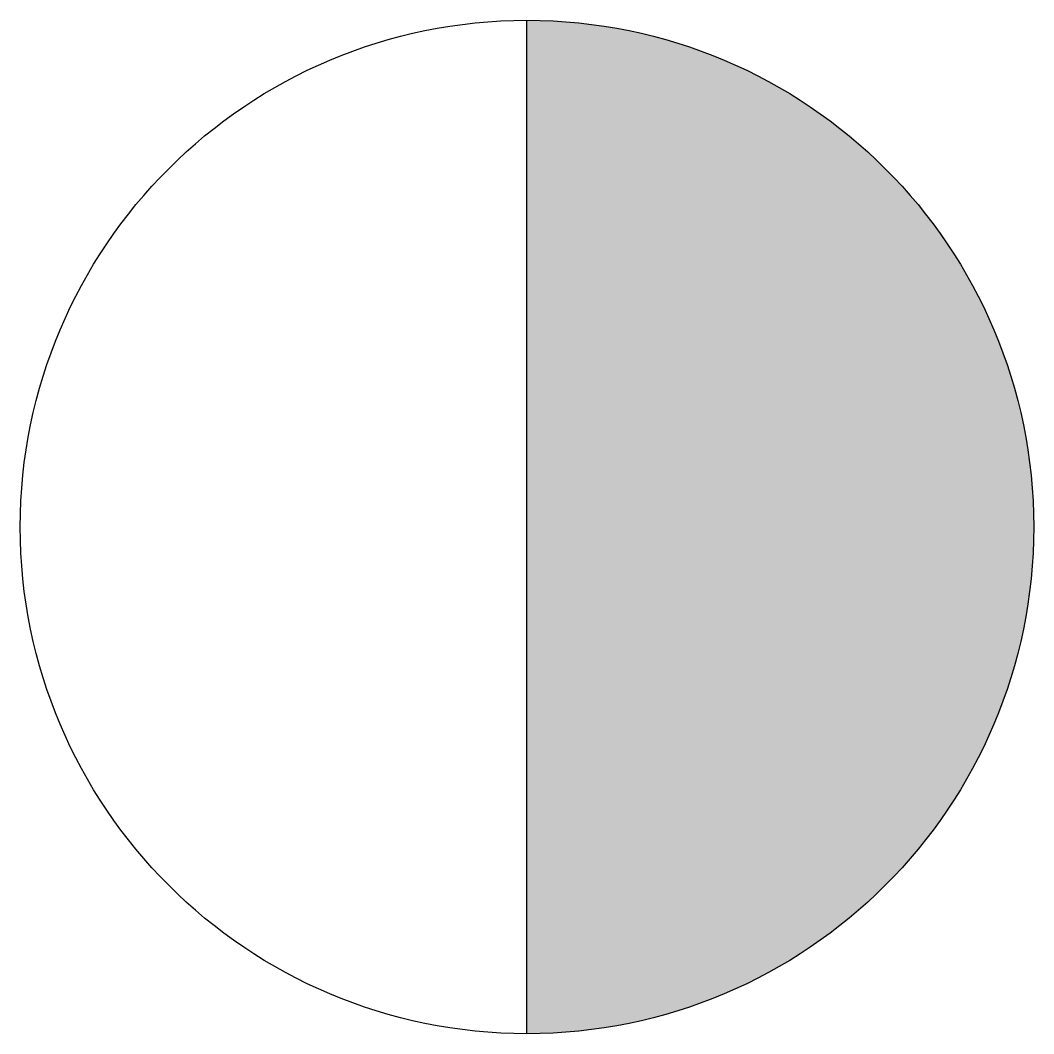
# Model space of a CAD drawing. Header units: millimetres. Extents: x -67.647 to -67.347, y 45.119 to 45.419.
import ezdxf

# ---------------------------------------------------------------- set-up
doc = ezdxf.new("R2010")
doc.units = ezdxf.units.MM
doc.header["$LTSCALE"] = 10
doc.layers.add('Inc_símbolos', color=2, linetype='Continuous')

msp = doc.modelspace()

# ---------------------------------------------------------------- hatches: boundary and pattern name
at = {"layer": 'Inc_símbolos'}
msp.add_hatch(color=1, dxfattribs=at).paths.add_polyline_path([(-67.49746, 45.41908), (-67.49746, 45.11908, 0.414214), (-67.34746, 45.26908, 0.414214)])

# ---------------------------------------------------------------- linework, layer by layer
at = {"layer": 'Inc_símbolos', "color": 2, "linetype": 'Continuous'}
msp.add_line((-67.49746, 45.11908), (-67.49746, 45.41908), dxfattribs=at)
at = {"layer": 'Inc_símbolos', "color": 3, "linetype": 'Continuous'}
msp.add_circle((-67.49746, 45.26908), 0.15, dxfattribs=at)

doc.saveas('drawing.dxf')
